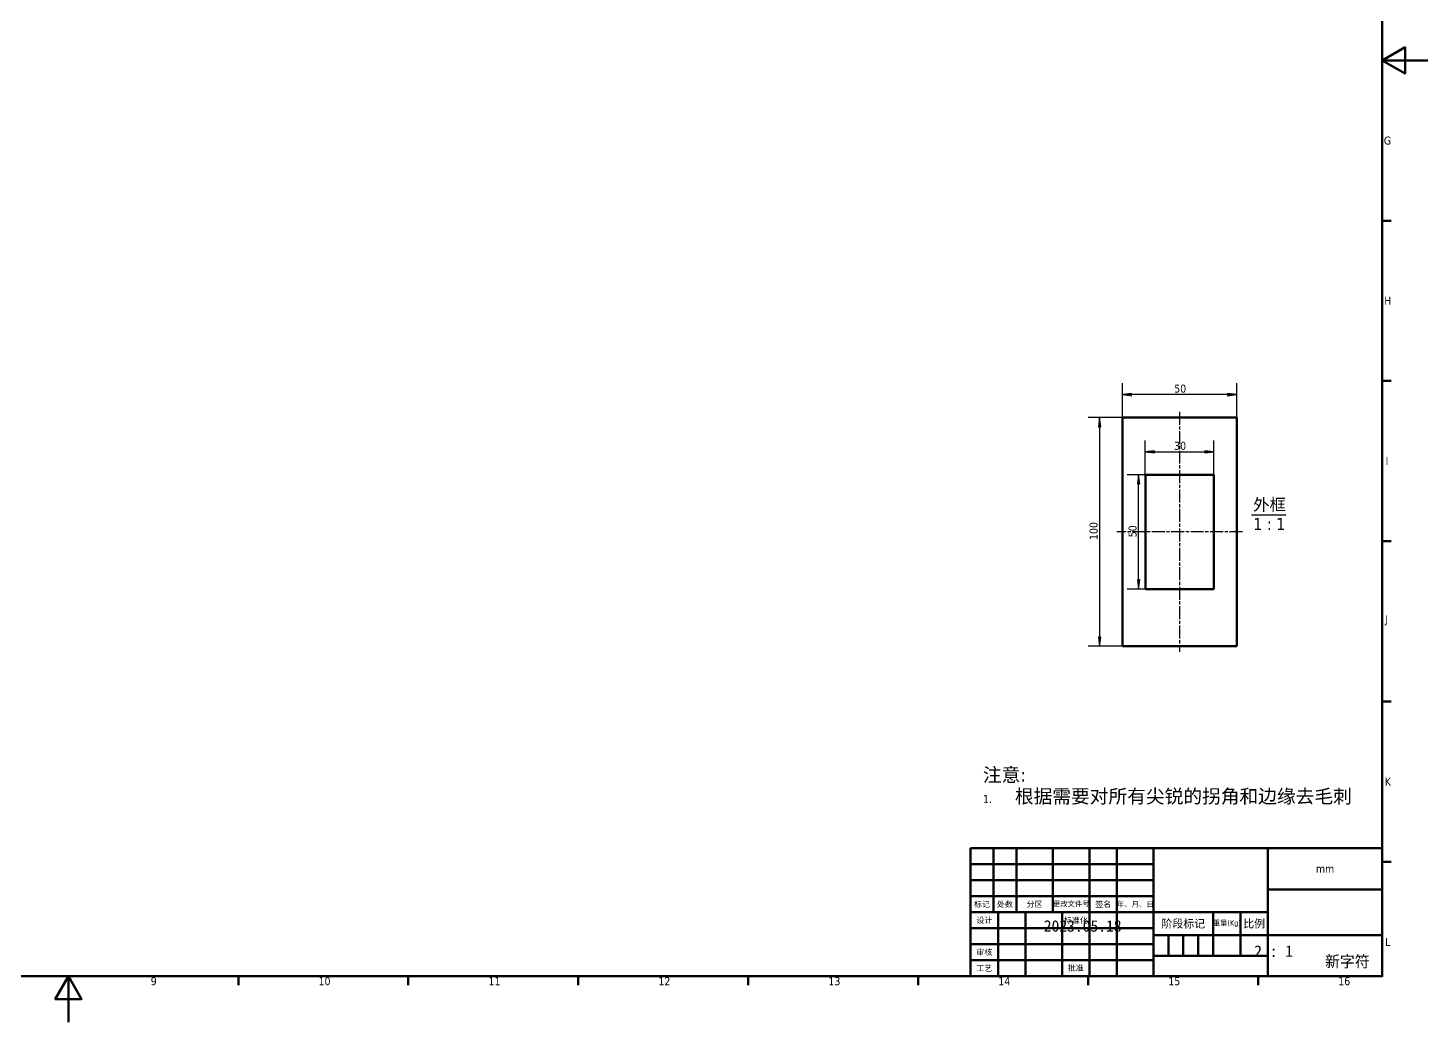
# Model space of a CAD drawing. Header units: millimetres. Extents: x 0 to 595, y 0 to 420.
# Drawn here: x 288.4 to 594.5, y 0 to 217.3 of the extents above; entities that cross this region are included whole.
import ezdxf
from ezdxf.enums import TextEntityAlignment as Align

# ---------------------------------------------------------------- set-up
doc = ezdxf.new("R2018")
doc.units = ezdxf.units.MM
doc.header["$LTSCALE"] = 0.5
doc.linetypes.add('CHAIN', pattern=[0.3543, 0.2362, -0.0295, 0.0591, -0.0295])
for name, color, linetype, lineweight in [('中心线 (ISO)', 7, 'Continuous', 25), ('可见 (ISO)', 7, 'Continuous', 50), ('图框 (ISO)', 7, 'Continuous', 70), ('尺寸 (ISO)', 7, 'Continuous', 25), ('标题 (ISO)', 7, 'Continuous', 50), ('符号 (ISO)', 7, 'Continuous', 25)]:
    doc.layers.add(name, color=color, linetype=linetype, lineweight=lineweight)
doc.styles.get("Standard").update_dxf_attribs({"font": 'tahoma.ttf'})
doc.styles.add('文本样式47', font='tahoma.ttf')
doc.styles.add('文本样式48', font='tahoma.ttf')
doc.styles.add('标签文本 (ISO)', font='tahoma.ttf')
doc.styles.add('注释文本 (ISO)', font='tahoma.ttf')
doc.dimstyles.new('默认 (GB)', dxfattribs={"dimscale": 0.5, "dimtxt": 3.5, "dimasz": 4, "dimexe": 5, "dimexo": 0, "dimgap": 0.75, "dimtad": 1, "dimrnd": 1e-08, "dimdsep": 46, "dimtxsty": '注释文本 (ISO)', "dimblk": 'Filled-1', "dimcen": 0.09, "dimdle": 10, "dimclrd": 256, "dimclre": 256, "dimclrt": 256, "dimazin": 2, "dimtfac": 1, "dimtmove": 0, "dimatfit": 3, "dimldrblk": 'Filled-1', "dimfxl": 1, "dimtolj": 1, "dimtzin": 0, "dimlwd": -1, "dimlwe": -1, "dimarcsym": 0})

# ---------------------------------------------------------------- blocks, each defined once
blk = doc.blocks.new('图框 默认图框')
at = {"layer": '图框 (ISO)'}
for p, q in [((1169, 350.42), (1172.9, 350.42)), ((1169, 280.33), (1172.9, 280.33)), ((1169, 210.25), (1172.9, 210.25)), ((1169, 140.17), (1172.9, 140.17)), ((1169, 70.08), (1172.9, 70.08)), ((668.81, 20), (668.81, 16.1)), ((743.12, 20), (743.12, 16.1)), ((817.44, 20), (817.44, 16.1)), ((891.75, 20), (891.75, 16.1)), ((966.06, 20), (966.06, 16.1)), ((1040.37, 20), (1040.37, 16.1)), ((1114.69, 20), (1114.69, 16.1))]:
    blk.add_line(p, q, dxfattribs=at)
at = {"layer": '图框 (ISO)', "flags": 128}
for points in [[(20, 20), (20, 821), (1169, 821), (1169, 20), (20, 20)], [(1189, 420.5), (1169, 420.5), (1179, 426.27), (1179, 414.73), (1169, 420.5)], [(594.5, 0), (594.5, 20), (588.73, 10), (600.27, 10), (594.5, 20)]]:
    blk.add_lwpolyline(points, dxfattribs=at)
at = {"layer": '图框 (ISO)', "char_height": 3.5, "attachment_point": 7, "style": '注释文本 (ISO)'}
for s, insert in [('G', (1169.7, 383.64)), ('H', (1169.87, 313.63)), ('I', (1170.47, 243.54)), ('J', (1170.17, 173.41)), ('K', (1170.08, 103.38)), ('L', (1170.3, 33.29)), ('9', (630.5, 16.03)), ('10', (703.87, 16.03)), ('11', (778.18, 16.1)), ('12', (852.49, 16.1)), ('13', (926.8, 16.03)), ('14', (1001.12, 16.1)), ('15', (1075.43, 16.03)), ('16', (1149.74, 16.03))]:
    blk.add_mtext(s, dxfattribs=dict(at, insert=insert))
blk = doc.blocks.new('标题栏 GB1')
at = {"layer": '标题 (ISO)'}
for p, q in [((198.81, 93.23), (378.81, 93.23)), ((198.81, 37.23), (198.81, 93.23)), ((208.81, 65.23), (208.81, 93.23)), ((218.81, 65.23), (218.81, 93.23)), ((234.81, 65.23), (234.81, 93.23)), ((250.81, 65.23), (250.81, 93.23)), ((262.81, 65.23), (262.81, 93.23)), ((278.81, 93.23), (278.81, 37.23)), ((328.81, 93.23), (328.81, 37.23)), ((378.81, 93.23), (378.81, 37.23)), ((198.81, 86.23), (278.81, 86.23)), ((198.81, 79.23), (278.81, 79.23)), ((328.81, 75.23), (378.81, 75.23)), ((198.81, 72.23), (278.81, 72.23)), ((198.81, 65.23), (278.81, 65.23)), ((210.81, 37.23), (210.81, 65.23)), ((222.81, 37.23), (222.81, 65.23)), ((238.81, 37.23), (238.81, 65.23)), ((250.81, 37.23), (250.81, 65.23)), ((262.81, 37.23), (262.81, 65.23)), ((278.81, 65.23), (328.81, 65.23)), ((304.81, 65.23), (304.81, 46.23)), ((316.81, 65.23), (316.81, 46.23)), ((198.81, 58.23), (278.81, 58.23)), ((328.81, 55.23), (278.81, 55.23)), ((285.31, 55.23), (285.31, 46.23)), ((291.81, 55.23), (291.81, 46.23)), ((298.31, 55.23), (298.31, 46.23)), ((328.81, 55.23), (378.81, 55.23)), ((198.81, 51.23), (278.81, 51.23)), ((198.81, 44.23), (278.81, 44.23)), ((278.81, 46.23), (328.81, 46.23)), ((378.81, 37.23), (198.81, 37.23))]:
    blk.add_line(p, q, dxfattribs=at)
for s, height, style, p in [('mm', 3.5, '注释文本 (ISO)', (353.81, 84.23)), ('标记', 2.5, '文本样式47', (203.81, 68.73)), ('处数', 2.5, '文本样式47', (213.81, 68.73)), ('分区', 2.5, '文本样式47', (226.81, 68.73)), ('签名', 2.5, '文本样式47', (256.81, 68.72)), ('年、月、日', 2.3, '文本样式48', (270.81, 68.73)), ('设计', 2.5, '文本样式47', (204.81, 61.73)), ('标准化', 2.5, '文本样式47', (244.81, 61.72)), ('阶段标记', 3.5, '注释文本 (ISO)', (291.81, 60.23)), ('比例', 3.5, '注释文本 (ISO)', (322.81, 60.23)), ('审核', 2.5, '文本样式47', (204.81, 47.73)), ('工艺', 2.5, '文本样式47', (204.81, 40.73))]:
    blk.add_text(s, height=height, dxfattribs=dict(at, style=style)).set_placement(p, align=Align.MIDDLE_CENTER)
at = {"layer": '标题 (ISO)', "attachment_point": 5, "style": '注释文本 (ISO)'}
for s, insert, char_height in [('\\fTahoma|b0|i0;{\\H2.3000;更改文件号}', (242.81, 68.73), 2.3), ('\\fTahoma|b0|i0;{\\H2.3000;重量(Kg)}', (310.81, 60.23), 2.3), ('\\fTahoma|b0|i0;{\\H2.5000;批准}', (244.81, 40.73), 2.5)]:
    blk.add_mtext(s, dxfattribs=dict(at, insert=insert, char_height=char_height))
at = {"layer": '标题 (ISO)', "lineweight": 30, "flags": 104}
for tag, height, p in [('名称', 5, (353.81, 65.23)), ('创建日期', 2.1, (230.81, 61.73)), ('初始视图比例', 1.5, (322.81, 50.73)), ('检测人', 2.1, (216.81, 47.73)), ('检测日期', 2.1, (230.81, 47.73)), ('零件代号', 5, (353.81, 46.23)), ('工程核准人', 2.5, (256.81, 40.73)), ('工程批准日期', 2.5, (270.81, 40.73))]:
    blk.add_attdef(tag, text='', height=height, dxfattribs=at).set_placement(p, align=Align.MIDDLE_CENTER)
blk = doc.blocks.new('Filled-1')
at = {"color": 0}
for p, q in [((0, 0), (-1, 0.125)), ((-1, 0.125), (-1, -0.125)), ((-1, 0), (0, 0)), ((-1, -0.125), (0, 0))]:
    blk.add_line(p, q, dxfattribs=at)
at = {"color": 0, "flags": 128}
blk.add_lwpolyline([(-1, -0.125), (0, 0), (-1, 0.125), (-1, -0.125)], dxfattribs=at)
at = {"color": 0}
blk.add_solid([(-1, -0.125), (0, 0), (-1, 0.125), (-1, -0.125)], dxfattribs=at)
blk = doc.blocks.new('*D19')
at = {"layer": 'Defpoints', "color": 0, "transparency": 16777216}
for p in [(527.7, 132.17), (522.7, 82.17), (527.7, 82.17)]:
    blk.add_point(p, dxfattribs=at)
at = {"layer": '尺寸 (ISO)', "transparency": 16777216}
for p, q in [((527.7, 132.17), (520.2, 132.17)), ((522.7, 130.17), (522.7, 84.17)), ((527.7, 82.17), (520.2, 82.17))]:
    blk.add_line(p, q, dxfattribs=at)
at = {"layer": '尺寸 (ISO)', "transparency": 16777216, "xscale": 2, "yscale": 2, "zscale": 2}
for p, rotation in [((522.7, 132.17), 90), ((522.7, 82.17), 270)]:
    blk.add_blockref('Filled-1', p, dxfattribs=dict(at, rotation=rotation))
at = {"layer": '尺寸 (ISO)', "transparency": 16777216, "insert": (520.51, 105.38), "char_height": 1.75, "attachment_point": 1, "rotation": 90, "style": '注释文本 (ISO)'}
blk.add_mtext('\\A1;100', dxfattribs=at)
blk = doc.blocks.new('*D20')
at = {"layer": 'Defpoints', "color": 0, "transparency": 16777216}
for p in [(527.7, 137.17), (527.7, 132.17), (552.7, 132.17)]:
    blk.add_point(p, dxfattribs=at)
at = {"layer": '尺寸 (ISO)', "transparency": 16777216}
for p, q in [((527.7, 132.17), (527.7, 139.67)), ((552.7, 132.17), (552.7, 139.67)), ((550.7, 137.17), (529.7, 137.17))]:
    blk.add_line(p, q, dxfattribs=at)
at = {"layer": '尺寸 (ISO)', "transparency": 16777216, "xscale": 2, "yscale": 2, "zscale": 2, "rotation": 180}
blk.add_blockref('Filled-1', (527.7, 137.17), dxfattribs=at)
at = {"layer": '尺寸 (ISO)', "transparency": 16777216, "xscale": 2, "yscale": 2, "zscale": 2}
blk.add_blockref('Filled-1', (552.7, 137.17), dxfattribs=at)
at = {"layer": '尺寸 (ISO)', "transparency": 16777216, "insert": (539.01, 139.37), "char_height": 1.75, "attachment_point": 1, "style": '注释文本 (ISO)'}
blk.add_mtext('\\A1;50', dxfattribs=at)
blk = doc.blocks.new('*D21')
at = {"layer": 'Defpoints', "color": 0, "transparency": 16777216}
for p in [(547.7, 124.67), (532.7, 119.67), (547.7, 119.67)]:
    blk.add_point(p, dxfattribs=at)
at = {"layer": '尺寸 (ISO)', "transparency": 16777216}
for p, q in [((532.7, 119.67), (532.7, 127.17)), ((547.7, 119.67), (547.7, 127.17)), ((534.7, 124.67), (545.7, 124.67))]:
    blk.add_line(p, q, dxfattribs=at)
at = {"layer": '尺寸 (ISO)', "transparency": 16777216, "xscale": 2, "yscale": 2, "zscale": 2, "rotation": 180}
blk.add_blockref('Filled-1', (532.7, 124.67), dxfattribs=at)
at = {"layer": '尺寸 (ISO)', "transparency": 16777216, "xscale": 2, "yscale": 2, "zscale": 2}
blk.add_blockref('Filled-1', (547.7, 124.67), dxfattribs=at)
at = {"layer": '尺寸 (ISO)', "transparency": 16777216, "insert": (538.99, 126.87), "char_height": 1.75, "attachment_point": 1, "style": '注释文本 (ISO)'}
blk.add_mtext('\\A1;30', dxfattribs=at)
blk = doc.blocks.new('*D22')
at = {"layer": 'Defpoints', "color": 0, "transparency": 16777216}
for p in [(531.22, 119.67), (532.7, 119.67), (532.7, 94.67)]:
    blk.add_point(p, dxfattribs=at)
at = {"layer": '尺寸 (ISO)', "transparency": 16777216}
for p, q in [((532.7, 119.67), (528.72, 119.67)), ((531.22, 96.67), (531.22, 117.67)), ((532.7, 94.67), (528.72, 94.67))]:
    blk.add_line(p, q, dxfattribs=at)
at = {"layer": '尺寸 (ISO)', "transparency": 16777216, "xscale": 2, "yscale": 2, "zscale": 2}
for p, rotation in [((531.22, 119.67), 90), ((531.22, 94.67), 270)]:
    blk.add_blockref('Filled-1', p, dxfattribs=dict(at, rotation=rotation))
at = {"layer": '尺寸 (ISO)', "transparency": 16777216, "insert": (529.03, 105.98), "char_height": 1.75, "attachment_point": 1, "rotation": 90, "style": '注释文本 (ISO)'}
blk.add_mtext('\\A1;50', dxfattribs=at)

msp = doc.modelspace()

# ---------------------------------------------------------------- linework, layer by layer
at = {"layer": '中心线 (ISO)', "linetype": 'CHAIN', "ltscale": 23.990969}
for p, q in [((540.2019, 133.4212), (540.2019, 80.9212)), ((553.9519, 107.1712), (526.4519, 107.1712))]:
    msp.add_line(p, q, dxfattribs=at)
at = {"layer": '可见 (ISO)'}
for p, q in [((527.7019, 132.1712), (527.7019, 82.1712)), ((552.7019, 132.1712), (527.7019, 132.1712)), ((552.7019, 82.1712), (552.7019, 132.1712)), ((532.7019, 119.6712), (547.7019, 119.6712)), ((532.7019, 94.6712), (532.7019, 119.6712)), ((547.7019, 119.6712), (547.7019, 94.6712)), ((547.7019, 94.6712), (532.7019, 94.6712)), ((527.7019, 82.1712), (552.7019, 82.1712))]:
    msp.add_line(p, q, dxfattribs=at)
at = {"layer": '符号 (ISO)'}
msp.add_line((555.9331, 110.8758), (563.4039, 110.8758), dxfattribs=at)

# ---------------------------------------------------------------- block references
at = {"xscale": 0.5, "yscale": 0.5, "zscale": 0.5}
msp.add_blockref('图框 默认图框', (0, 0), dxfattribs=at)
ref = msp.add_blockref('标题栏 GB1', (395.0937, -8.6126), dxfattribs=dict(xscale=0.5, yscale=0.5, zscale=0.5))
lines = msp.add_mtext('2023.05.18', dxfattribs={"layer": '标题 (ISO)', "insert": (510.5, 22.25), "char_height": 2.5, "attachment_point": 1})
ref.add_attrib('创建日期', '', (510.5, 22.25), dxfattribs={"flags": 104}).embed_mtext(lines)
lines = msp.add_mtext('新字符', dxfattribs={"layer": '标题 (ISO)', "insert": (572, 14.5), "char_height": 2.5, "attachment_point": 1})
ref.add_attrib('零件代号', '', (572, 14.5), dxfattribs={"flags": 104}).embed_mtext(lines)
lines = msp.add_mtext('2 : 1', dxfattribs={"layer": '标题 (ISO)', "insert": (556.5, 16.75), "char_height": 2.5, "attachment_point": 1})
ref.add_attrib('初始视图比例', '', (556.5, 16.75), dxfattribs={"flags": 104}).embed_mtext(lines)

# ---------------------------------------------------------------- texts
at = {"layer": '符号 (ISO)', "char_height": 2.625, "attachment_point": 7, "style": '标签文本 (ISO)'}
for s, insert in [('外框', (556.2665, 111.5371)), ('1 : 1', (556.3258, 107.581))]:
    msp.add_mtext(s, dxfattribs=dict(at, insert=insert))
at = {"layer": '符号 (ISO)', "insert": (497.1885, 55.5554), "char_height": 1.75, "width": 79.510945, "attachment_point": 1, "line_spacing_factor": 1.077692, "style": '注释文本 (ISO)'}
msp.add_mtext('\\pxsm0.94;\\fTahoma|b0|i0;{\\H3.0000;注意:\\P}\\fTahoma|b0|i0;{\\H1.7500;1.^I}\\fTahoma|b0|i0;{\\H3.0000;根据需要对所有尖锐的拐角和边缘去毛刺}', dxfattribs=at)

# ---------------------------------------------------------------- dimensions: what is measured, and where the dimension line sits
at = {"layer": '尺寸 (ISO)'}
for base, p1, p2, angle, picture, middle in [((527.7019, 137.1712), (552.7019, 132.1712), (527.7019, 132.1712), 180, '*D20', (540.2019, 137.1712)), ((522.7019, 82.1712), (527.7019, 132.1712), (527.7019, 82.1712), 90, '*D19', (522.7019, 107.1712)), ((547.7019, 124.6712), (532.7019, 119.6712), (547.7019, 119.6712), 180, '*D21', (540.2019, 124.6712)), ((531.2235, 119.6712), (532.7019, 94.6712), (532.7019, 119.6712), 90, '*D22', (531.2235, 107.1712))]:
    dim = msp.add_linear_dim(base=base, p1=p1, p2=p2, angle=angle, dimstyle='默认 (GB)', override={"dimgap": 0.75, "dimdec": 2, "dimlfac": 2, "dimtol": 0, "dimlim": 0, "dimtp": 0, "dimtm": 0, "dimtdec": 2, "dimtofl": 0, "dimatfit": 1}, dxfattribs=at)
    dim.commit()
    dim.dimension.update_dxf_attribs({"geometry": picture, "text_midpoint": middle, "dimtype": 160})

doc.saveas('drawing.dxf')
